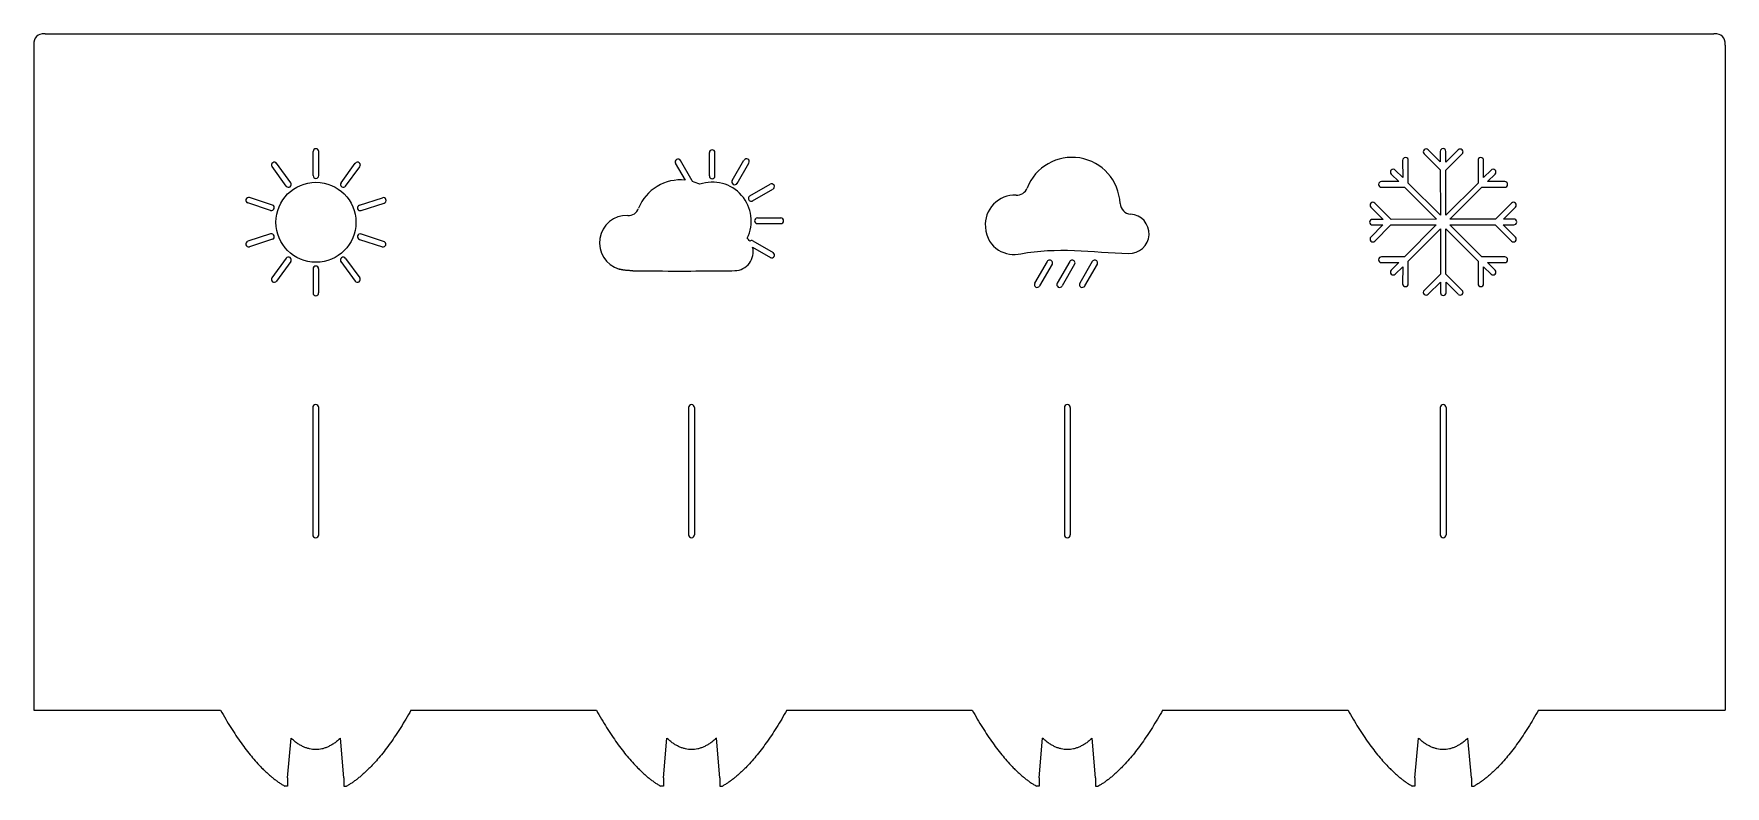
# Model space of a CAD drawing. Header units: centimetres. Extents: x -7.5 to 7.5, y 2.3 to 9.
import ezdxf

# ---------------------------------------------------------------- set-up
doc = ezdxf.new("R2010")
doc.units = ezdxf.units.CM
doc.header["$MEASUREMENT"] = 0
doc.layers.add('Scheibe v1_0', color=7, linetype='Continuous')

msp = doc.modelspace()

# ---------------------------------------------------------------- linework, layer by layer
at = {"layer": 'Scheibe v1_0'}
for p, q in [((-7.4, 9), (7.4, 9)), ((-7.5, 8.9), (-7.5, 3)), ((7.5, 8.9), (7.5, 3)), ((-5.023, 7.742), (-5.023, 7.956)), ((-4.973, 7.742), (-4.973, 7.956)), ((4.973, 7.863), (4.866, 7.971)), ((4.973, 7.957), (4.973, 7.863)), ((4.998, 7.982), (4.998, 7.982)), ((5.132, 7.971), (5.023, 7.862)), ((5.023, 7.862), (5.023, 7.957)), ((-5.261, 7.649), (-5.387, 7.822)), ((-5.221, 7.678), (-5.347, 7.851)), ((-4.775, 7.678), (-4.649, 7.851)), ((-4.735, 7.648), (-4.609, 7.821)), ((-1.722, 7.701), (-1.809, 7.852)), ((-1.662, 7.697), (-1.766, 7.877)), ((-1.509, 7.739), (-1.509, 7.946)), ((-1.459, 7.739), (-1.459, 7.946)), ((-1.306, 7.698), (-1.202, 7.878)), ((-1.262, 7.673), (-1.158, 7.853)), ((4.639, 7.877), (4.64, 7.725)), ((4.689, 7.675), (4.69, 7.877)), ((4.83, 7.935), (4.973, 7.793)), ((5.023, 7.791), (5.167, 7.935)), ((5.308, 7.877), (5.308, 7.675)), ((5.358, 7.725), (5.358, 7.877)), ((-1.15, 7.562), (-0.97, 7.666)), ((4.605, 7.689), (4.451, 7.689)), ((4.538, 7.756), (4.605, 7.689)), ((4.64, 7.725), (4.574, 7.791)), ((4.974, 7.39), (4.689, 7.675)), ((4.973, 7.793), (4.974, 7.39)), ((5.024, 7.39), (5.023, 7.791)), ((5.308, 7.675), (5.024, 7.39)), ((5.424, 7.791), (5.358, 7.725)), ((5.392, 7.689), (5.459, 7.756)), ((5.546, 7.689), (5.392, 7.689)), ((-5.384, 7.481), (-5.588, 7.547)), ((-4.612, 7.479), (-4.409, 7.546)), ((-1.125, 7.519), (-0.945, 7.622)), ((4.451, 7.639), (4.655, 7.639)), ((4.655, 7.639), (4.939, 7.355)), ((5.059, 7.355), (5.342, 7.639)), ((5.342, 7.639), (5.546, 7.639)), ((-5.4, 7.433), (-5.603, 7.499)), ((-4.597, 7.432), (-4.394, 7.498)), ((-1.083, 7.366), (-0.875, 7.366)), ((4.358, 7.463), (4.466, 7.354)), ((4.466, 7.354), (4.372, 7.354)), ((4.537, 7.354), (4.393, 7.498)), ((4.939, 7.355), (4.537, 7.354)), ((5.462, 7.355), (5.059, 7.355)), ((5.604, 7.498), (5.462, 7.355)), ((5.533, 7.355), (5.64, 7.463)), ((5.626, 7.356), (5.533, 7.355)), ((-5.4, 7.225), (-5.603, 7.159)), ((-4.597, 7.224), (-4.394, 7.158)), ((-1.083, 7.316), (-0.875, 7.316)), ((4.465, 7.304), (4.358, 7.197)), ((4.372, 7.304), (4.465, 7.304)), ((4.393, 7.161), (4.536, 7.304)), ((4.536, 7.304), (4.938, 7.304)), ((4.938, 7.304), (4.655, 7.02)), ((4.689, 6.984), (4.974, 7.269)), ((4.974, 7.269), (4.974, 6.868)), ((5.024, 6.867), (5.024, 7.269)), ((5.024, 7.269), (5.308, 6.984)), ((5.343, 7.02), (5.059, 7.305)), ((5.059, 7.305), (5.46, 7.305)), ((5.46, 7.305), (5.604, 7.161)), ((5.64, 7.196), (5.531, 7.305)), ((5.531, 7.305), (5.626, 7.305)), ((-5.384, 7.177), (-5.588, 7.111)), ((-4.613, 7.176), (-4.409, 7.11)), ((-1.126, 7.106), (-0.968, 7.015)), ((-1.123, 7.162), (-0.943, 7.059)), ((-5.262, 7.009), (-5.388, 6.836)), ((-5.222, 6.979), (-5.348, 6.806)), ((-5.024, 6.915), (-5.024, 6.701)), ((-4.974, 6.915), (-4.974, 6.701)), ((-4.776, 6.979), (-4.65, 6.806)), ((-4.735, 7.008), (-4.61, 6.835)), ((1.487, 6.98), (1.376, 6.788)), ((1.53, 6.955), (1.419, 6.763)), ((1.687, 6.98), (1.576, 6.788)), ((1.73, 6.955), (1.619, 6.763)), ((1.887, 6.98), (1.776, 6.788)), ((1.93, 6.955), (1.819, 6.763)), ((4.435, 7.015), (4.435, 7.015)), ((4.655, 7.02), (4.451, 7.02)), ((4.451, 6.97), (4.605, 6.97)), ((4.605, 6.97), (4.538, 6.903)), ((4.574, 6.868), (4.64, 6.934)), ((4.64, 6.934), (4.639, 6.782)), ((4.689, 6.782), (4.689, 6.984)), ((5.308, 6.984), (5.308, 6.782)), ((5.546, 7.02), (5.343, 7.02)), ((5.358, 6.782), (5.358, 6.934)), ((5.358, 6.934), (5.424, 6.868)), ((5.392, 6.97), (5.546, 6.97)), ((5.459, 6.903), (5.392, 6.97)), ((5.562, 7.015), (5.562, 7.015)), ((4.974, 6.868), (4.83, 6.724)), ((4.866, 6.689), (4.974, 6.797)), ((4.974, 6.797), (4.975, 6.703)), ((5.167, 6.724), (5.024, 6.867)), ((5.025, 6.796), (5.132, 6.689)), ((5.025, 6.703), (5.025, 6.796)), ((-5.026, 5.684), (-5.026, 4.555)), ((-4.974, 5.684), (-4.974, 4.555)), ((-1.693, 5.684), (-1.693, 4.555)), ((-1.641, 5.684), (-1.641, 4.555)), ((1.64, 5.684), (1.64, 4.555)), ((1.692, 5.684), (1.692, 4.555)), ((4.973, 5.684), (4.973, 4.555)), ((5.025, 5.684), (5.025, 4.555)), ((-7.5, 3), (-5.844, 3)), ((-4.155, 3), (-2.511, 3)), ((-0.822, 3), (0.822, 3)), ((2.511, 3), (4.155, 3)), ((5.844, 3), (7.5, 3)), ((-5.25, 2.4), (-5.219, 2.75)), ((-4.75, 2.4), (-4.78, 2.75)), ((-1.917, 2.4), (-1.886, 2.75)), ((-1.417, 2.4), (-1.447, 2.75)), ((1.416, 2.4), (1.447, 2.75)), ((1.916, 2.4), (1.886, 2.75)), ((4.749, 2.4), (4.78, 2.75)), ((5.249, 2.4), (5.219, 2.75)), ((-5.25, 2.325), (-5.274, 2.325)), ((-5.25, 2.4), (-5.25, 2.325)), ((-4.75, 2.4), (-4.75, 2.325)), ((-4.75, 2.325), (-4.726, 2.325)), ((-1.917, 2.325), (-1.941, 2.325)), ((-1.917, 2.4), (-1.917, 2.325)), ((-1.417, 2.4), (-1.417, 2.325)), ((-1.417, 2.325), (-1.393, 2.325)), ((1.416, 2.325), (1.392, 2.325)), ((1.416, 2.4), (1.416, 2.325)), ((1.916, 2.4), (1.916, 2.325)), ((1.916, 2.325), (1.94, 2.325)), ((4.749, 2.325), (4.725, 2.325)), ((4.749, 2.4), (4.749, 2.325)), ((5.249, 2.4), (5.249, 2.325)), ((5.249, 2.325), (5.273, 2.325))]:
    msp.add_line(p, q, dxfattribs=at)
msp.add_circle((-4.998, 7.328), 0.355, dxfattribs=at)
for centre, radius, start, end in [((-4.998, 7.956), 0.025, 0, 180), ((-1.484, 7.946), 0.025, 0.0152, 180.0152), ((4.848, 7.953), 0.025, 134.8469, 225.1535), ((4.998, 7.957), 0.025, 89.8561, 180.142), ((4.998, 7.957), 0.025, 359.8559, 90.0253), ((5.149, 7.953), 0.025, 44.9303, 135.0694), ((5.15, 7.953), 0.025, 354.3975, 45.2816), ((5.15, 7.953), 0.025, 314.6903, 354.1964), ((-5.367, 7.836), 0.025, 36, 216), ((-4.629, 7.836), 0.025, 324, 144), ((-1.787, 7.864), 0.025, 30.0152, 210.0152), ((-1.18, 7.866), 0.025, 330.0152, 150.0152), ((1.707, 7.477), 0.427, 2.5407, 158.7573), ((4.664, 7.877), 0.025, 89.8558, 180.2612), ((4.665, 7.877), 0.025, 39.1981, 90.0084), ((4.665, 7.877), 0.025, 359.8864, 39.3939), ((5.333, 7.877), 0.025, 140.7861, 180.2555), ((5.333, 7.877), 0.025, 89.8721, 140.8026), ((5.333, 7.877), 0.025, 359.8544, 90.1448), ((-5.241, 7.663), 0.025, 216, 36), ((-4.998, 7.742), 0.025, 180, 0), ((-4.755, 7.663), 0.025, 144, 324), ((-1.765, 7.304), 0.4, 83.8792, 158.3258), ((-1.683, 7.684), 0.025, 11.6204, 30.0152), ((-1.765, 7.304), 0.4, 64.6878, 74.6447), ((-1.482, 7.339), 0.345, 333.6358, 108.8944), ((-1.484, 7.739), 0.025, 180.0152, 0.0152), ((-1.284, 7.686), 0.025, 150.0152, 330.0152), ((-0.957, 7.644), 0.025, 300.0152, 120.0152), ((4.451, 7.664), 0.025, 179.8544, 270.1448), ((4.556, 7.774), 0.025, 134.8469, 225.1535), ((4.556, 7.774), 0.025, 87.1656, 134.832), ((4.556, 7.774), 0.025, 44.6636, 86.9091), ((5.441, 7.774), 0.025, 87.4937, 135.2961), ((5.442, 7.774), 0.025, 45.1988, 87.6425), ((5.442, 7.774), 0.025, 314.8469, 45.1535), ((5.546, 7.664), 0.025, 269.8561, 0.142), ((-5.595, 7.523), 0.025, 72, 252), ((-4.401, 7.522), 0.025, 288, 108), ((-1.137, 7.54), 0.025, 120.0152, 300.0152), ((1.201, 7.306), 0.263, 87.6976, 184.5612), ((1.216, 7.668), 0.1, 267.6976, 338.7573), ((4.375, 7.481), 0.025, 87.4937, 135.2961), ((4.375, 7.481), 0.025, 44.6636, 86.9091), ((5.622, 7.48), 0.025, 87.4961, 135.2958), ((5.622, 7.48), 0.025, 44.6901, 87.2837), ((-5.392, 7.457), 0.025, 252, 72), ((-4.605, 7.456), 0.025, 108, 288), ((-2.241, 7.146), 0.243, 88.0789, 253.789), ((-2.229, 7.488), 0.1, 268.0789, 338.3258), ((-1.083, 7.341), 0.025, 90.0152, 270.0152), ((-0.875, 7.341), 0.025, 270.0152, 90.0152), ((2.234, 7.5), 0.1, 182.5407, 266.4084), ((2.216, 7.226), 0.175, 267.6685, 86.4084), ((5.626, 7.331), 0.025, 359.8526, 90.1469), ((-5.392, 7.201), 0.025, 288, 108), ((-4.605, 7.2), 0.025, 72, 252), ((4.372, 7.329), 0.025, 179.8562, 270.0274), ((5.626, 7.33), 0.025, 269.8529, 0.1447), ((-5.596, 7.135), 0.025, 108, 288), ((-4.402, 7.134), 0.025, 252, 72), ((-1.286, 7.065), 0.166, 271.0669, 14.5564), ((-1.286, 7.065), 0.166, 35.2717, 47.0954), ((-1.135, 7.141), 0.025, 60.0152, 128.4161), ((-0.956, 7.037), 0.025, 240.0152, 60.0152), ((5.622, 7.179), 0.025, 224.8484, 315.1519), ((-5.242, 6.994), 0.025, 324, 144), ((-4.999, 6.915), 0.025, 0, 180), ((-4.756, 6.993), 0.025, 36, 216), ((1.509, 6.967), 0.025, 329.9887, 149.9887), ((1.709, 6.967), 0.025, 329.9887, 149.9887), ((1.909, 6.967), 0.025, 329.9887, 149.9887), ((4.451, 6.995), 0.025, 129.1979, 180.0109), ((4.451, 6.995), 0.025, 179.8545, 270.2638), ((4.451, 6.995), 0.025, 89.7445, 129.2139), ((4.556, 6.886), 0.025, 134.8469, 225.1535), ((5.442, 6.886), 0.025, 314.8469, 45.1535), ((5.546, 6.995), 0.025, 50.7867, 90.1369), ((5.546, 6.995), 0.025, 269.8529, 0.1447), ((5.546, 6.995), 0.025, 359.9891, 50.8021), ((-5.368, 6.821), 0.025, 144, 324), ((-4.63, 6.82), 0.025, 216, 36), ((1.398, 6.775), 0.025, 149.9887, 329.9887), ((1.598, 6.775), 0.025, 149.9887, 329.9887), ((1.798, 6.775), 0.025, 149.9887, 329.9887), ((4.664, 6.782), 0.025, 269.8544, 0.1448), ((5.333, 6.782), 0.025, 179.8544, 270.1448), ((5.442, 6.886), 0.025, 224.5213, 314.8315), ((-4.999, 6.701), 0.025, 180, 0), ((4.848, 6.706), 0.025, 134.8469, 225.1535), ((5.15, 6.706), 0.025, 224.9303, 315.0694), ((5.15, 6.706), 0.025, 5.9371, 45.3287), ((5.15, 6.706), 0.025, 314.7033, 5.7115), ((-5, 5.684), 0.0262, 0, 180), ((-1.667, 5.684), 0.0262, 0, 180), ((1.666, 5.684), 0.0262, 0, 180), ((4.999, 5.684), 0.0262, 0, 180), ((-5, 4.555), 0.0262, 180, 0), ((-1.667, 4.555), 0.0262, 180, 0), ((1.666, 4.555), 0.0262, 180, 0), ((4.999, 4.555), 0.0262, 180, 0)]:
    msp.add_arc(centre, radius, start, end, dxfattribs=at)
for points, degree in [([(7.5, 8.9), (7.5, 8.971), (7.471, 9), (7.4, 9)], 3), ([(-7.4, 9), (-7.471, 9), (-7.5, 8.971), (-7.5, 8.9)], 3), ([(4.866, 7.971), (4.856, 7.981), (4.84, 7.981), (4.83, 7.971)], 3), ([(4.451, 7.689), (4.438, 7.689), (4.426, 7.678), (4.426, 7.664)], 3), ([(5.571, 7.664), (5.571, 7.678), (5.56, 7.689), (5.546, 7.689)], 3), ([(4.372, 7.354), (4.358, 7.354), (4.347, 7.343), (4.347, 7.329)], 3), ([(4.358, 7.498), (4.348, 7.488), (4.348, 7.473), (4.358, 7.463)], 3), ([(5.64, 7.463), (5.65, 7.473), (5.65, 7.488), (5.64, 7.498)], 3), ([(0.939, 7.285), (0.955, 7.085), (1.125, 7.022), (1.253, 7.048)], 3), ([(1.253, 7.048), (1.566, 7.111), (1.888, 7.063), (2.209, 7.05)], 3), ([(4.358, 7.197), (4.348, 7.187), (4.348, 7.171), (4.358, 7.161)], 3), ([(4.358, 7.161), (4.367, 7.151), (4.383, 7.151), (4.393, 7.161)], 3), ([(5.64, 7.161), (5.65, 7.171), (5.65, 7.187), (5.64, 7.196)], 3), ([(-2.189, 6.898), (-2.263, 6.899), (-2.309, 6.912)], 2), ([(-1.395, 6.897), (-1.357, 6.898), (-1.32, 6.898), (-1.283, 6.899)], 3), ([(4.538, 6.868), (4.548, 6.858), (4.564, 6.858), (4.574, 6.868)], 3), ([(4.639, 6.782), (4.639, 6.768), (4.651, 6.757), (4.664, 6.757)], 3), ([(5.333, 6.757), (5.347, 6.757), (5.358, 6.768), (5.358, 6.782)], 3), ([(4.83, 6.689), (4.84, 6.679), (4.856, 6.679), (4.866, 6.689)], 3), ([(4.975, 6.703), (4.975, 6.689), (4.986, 6.678), (5, 6.678)], 3), ([(5, 6.678), (5.013, 6.678), (5.025, 6.689), (5.025, 6.703)], 3), ([(-5.844, 3), (-5.559, 2.49), (-5.274, 2.325)], 2), ([(-4.155, 3), (-4.44, 2.49), (-4.726, 2.325)], 2), ([(-2.511, 3), (-2.226, 2.49), (-1.941, 2.325)], 2), ([(-0.822, 3), (-1.107, 2.49), (-1.393, 2.325)], 2), ([(0.822, 3), (1.107, 2.49), (1.392, 2.325)], 2), ([(2.511, 3), (2.226, 2.49), (1.94, 2.325)], 2), ([(4.155, 3), (4.44, 2.49), (4.725, 2.325)], 2), ([(5.844, 3), (5.559, 2.49), (5.273, 2.325)], 2), ([(-4.78, 2.75), (-5, 2.55), (-5.219, 2.75)], 2), ([(-1.447, 2.75), (-1.667, 2.55), (-1.886, 2.75)], 2), ([(1.886, 2.75), (1.666, 2.55), (1.447, 2.75)], 2), ([(5.219, 2.75), (4.999, 2.55), (4.78, 2.75)], 2)]:
    msp.add_open_spline(points, degree=degree, dxfattribs=at)
msp.add_open_spline([(-2.189, 6.898), (-2.049, 6.896), (-1.784, 6.895), (-1.519, 6.896), (-1.395, 6.897)], degree=3, knots=[0, 0, 0, 0, 0.530699, 1, 1, 1, 1], dxfattribs=at)

doc.saveas('drawing.dxf')
